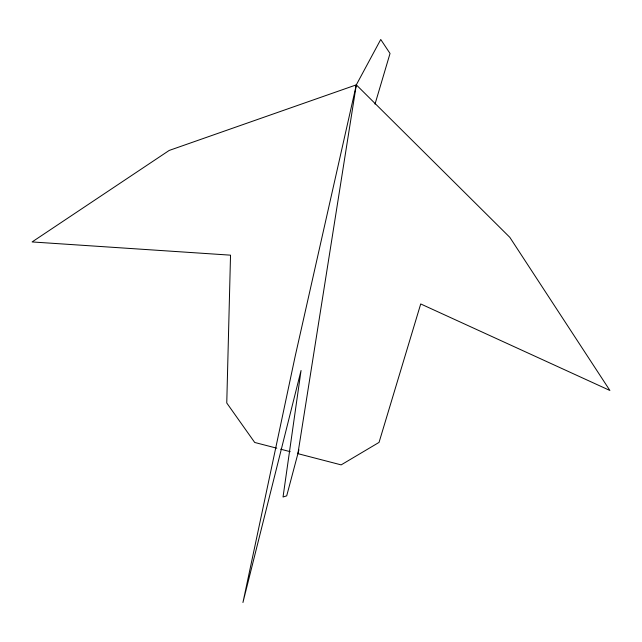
<?xml version="1.0" encoding="UTF-8"?>
<svg xmlns="http://www.w3.org/2000/svg" width="642" height="642" viewBox="0 0 642 642"><rect width="100%" height="100%" fill="white"/><g stroke="black" fill="none" stroke-linecap="round" stroke-linejoin="round"><path stroke-width="0.96" d="M375.008 104.14L390.031 53.471L380.746 39.483L356.318 84.856L297.904 453.661L341.159 464.88L379.045 442.394L420.719 303.947L609.9 390.472L509.836 237.355L356.318 84.856L169.183 150.445L32.1 241.938L230.526 255.163L226.762 402.991L254.713 442.466L276.79 448.188M356.318 84.856L295.159 356.334L242.933 602.517L301.058 370.49L283.034 497.004L286.701 495.857L298.931 449.793M280.626 449.183L290.224 451.671"/></g></svg>
